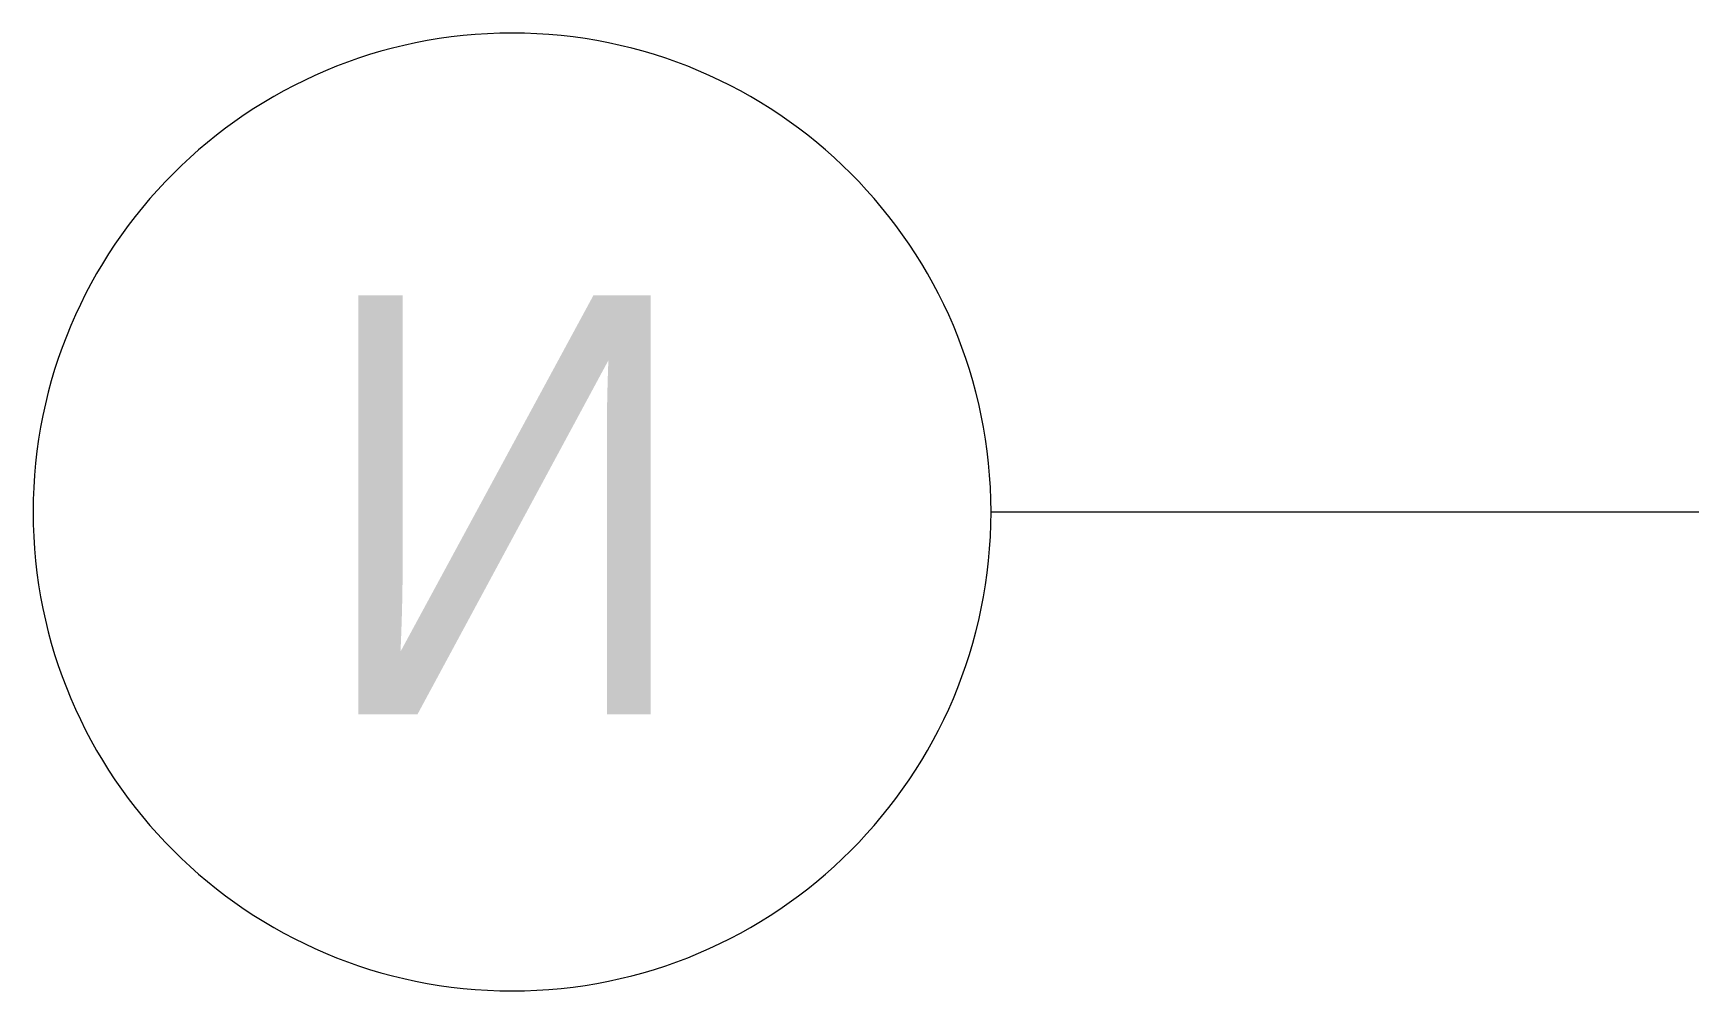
# Model space of a CAD drawing. Header units: millimetres. Extents: x -7229 to 193500, y -8553 to 29000.
# Drawn here: x -7229 to -315, y 25000 to 29000 of the extents above; entities that cross this region are included whole.
import ezdxf

# ---------------------------------------------------------------- set-up
doc = ezdxf.new("R2010")
doc.units = ezdxf.units.MM
doc.layers.add('Оси', color=7, linetype='Continuous', lineweight=9)
doc.layers.add('Оси-1', color=7, linetype='Continuous', lineweight=20)
doc.styles.add('Arial', font='arial.ttf', dxfattribs={"width": 0.9, "height": 1750})

# ---------------------------------------------------------------- blocks, each defined once
blk = doc.blocks.new('Ось сетки - D8-29747960-1_2_1_птичка зашивка')
at = {"layer": 'Оси-1'}
for start, end in [(360, 180), (180, 360)]:
    blk.add_arc((0, 0), 4, start, end, dxfattribs=at)

msp = doc.modelspace()

# ---------------------------------------------------------------- linework, layer by layer
at = {"layer": 'Оси'}
msp.add_line((-3228.7, 27000), (9271.3, 27000), dxfattribs=at)

# ---------------------------------------------------------------- block references
at = {"layer": 'Оси-1', "xscale": 499.9999999999995, "yscale": 499.9999999999995, "zscale": 499.9999999999995, "rotation": 269.9999999999994}
msp.add_blockref('Ось сетки - D8-29747960-1_2_1_птичка зашивка', (-5228.7, 27000), dxfattribs=at)

# ---------------------------------------------------------------- texts
at = {"layer": 'Оси', "insert": (-6051.1, 27905.2), "char_height": 1750, "width": 1948.101, "attachment_point": 1, "style": 'Arial'}
msp.add_mtext('\\fArial|b0|i0|c204|p34|;\\W.9;И', dxfattribs=at)

doc.saveas('drawing.dxf')
